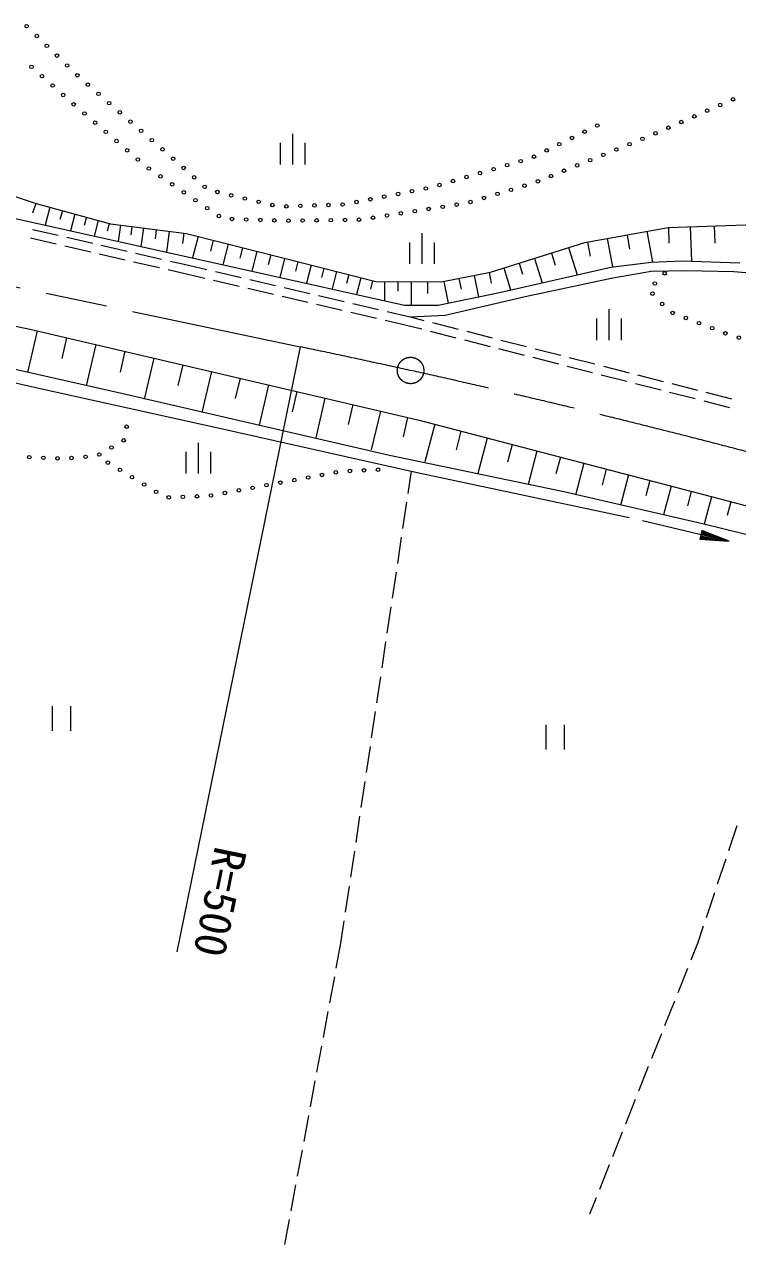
# Model space of a CAD drawing. Units: millimetres, scale not verified. Extents: x 40000 to 680000, y 20000 to 380000.
# Drawn here: x 345630 to 386064, y 248423 to 317609 of the extents above; entities that cross this region are included whole.
import ezdxf
from ezdxf.enums import TextEntityAlignment as Align

# ---------------------------------------------------------------- set-up
doc = ezdxf.new("R2010")
doc.units = ezdxf.units.MM
doc.header["$LTSCALE"] = 1000
doc.linetypes.add('CHAIN', pattern=[18.5, 12, -1.5, 3.5, -1.5])
for name, color, linetype, lineweight in [('M-BMK', 2, 'CHAIN', 13), ('M-STR-HTXT', 7, 'Continuous', 13), ('M-WORK', 1, 'Continuous', 13)]:
    doc.layers.add(name, color=color, linetype=linetype, lineweight=lineweight)
doc.styles.add('ＭＳ ゴシック', font='')
doc.styles.get('ＭＳ ゴシック').set_extended_font_data('MS Gothic')

msp = doc.modelspace()

# ---------------------------------------------------------------- linework, layer by layer
at = {"layer": 'M-BMK'}
msp.add_line((315551, 308982), (361273, 299326), dxfattribs=at)
msp.add_circle((367523, 297987), 750, dxfattribs=at)
msp.add_arc((259622, -190232), 500000, 70.65978, 78.26996, dxfattribs=at)
at = {"layer": 'M-STR-HTXT'}
msp.add_line((361273, 299326), (354278, 265032), dxfattribs=at)
at = {"layer": 'M-WORK'}
for p, q in [((360846, 309660), (360846, 311410)), ((360146, 309660), (360146, 310885)), ((361546, 309660), (361546, 310885)), ((343548, 308385), (346292, 307453)), ((346275, 307459), (346084, 306898)), ((346292, 307453), (350502, 306307)), ((347075, 307240), (346799, 306227)), ((342988, 307075), (367178, 301694)), ((347784, 307047), (347646, 306540)), ((348493, 306854), (348235, 305908)), ((349155, 306674), (349026, 306201)), ((346090, 305988), (347551, 305651)), ((349818, 306493), (349577, 305609)), ((350437, 306325), (350316, 305883)), ((350502, 306307), (354817, 305748)), ((351071, 306233), (350950, 305304)), ((351722, 306149), (351661, 305684)), ((352373, 306065), (352237, 305017)), ((353106, 305970), (353038, 305446)), ((353839, 305875), (353686, 304695)), ((377409, 305242), (382124, 306094)), ((380925, 305877), (381240, 304135)), ((382124, 306094), (387799, 306281)), ((382145, 306095), (382174, 305210)), ((383384, 306136), (383448, 304192)), ((384744, 306180), (384776, 305208)), ((345977, 305501), (347439, 305164)), ((348038, 305539), (349500, 305202)), ((354664, 305768), (354588, 305178)), ((354817, 305748), (360199, 304389)), ((355475, 305581), (355167, 304366)), ((356326, 305366), (356172, 304758)), ((357177, 305151), (356882, 303984)), ((367486, 304025), (367486, 305250)), ((368186, 304025), (368186, 305775)), ((368886, 304025), (368886, 305250)), ((372054, 303563), (377409, 305242)), ((377562, 305269), (377705, 304476)), ((378672, 305470), (378963, 303861)), ((379798, 305674), (379944, 304869)), ((347926, 305051), (349388, 304714)), ((349875, 304602), (351337, 304265)), ((349987, 305089), (351449, 304752)), ((351936, 304640), (353398, 304303)), ((357994, 304944), (357846, 304361)), ((358810, 304737), (358527, 303618)), ((359594, 304539), (359452, 303979)), ((375513, 304647), (375729, 303956)), ((376481, 304951), (376963, 303413)), ((351824, 304153), (353286, 303816)), ((353885, 304191), (354679, 304008)), ((354679, 304008), (355973, 303706)), ((360377, 304341), (360105, 303267)), ((360199, 304389), (365554, 303030)), ((361128, 304150), (360993, 303614)), ((361880, 303960), (361619, 302930)), ((362601, 303778), (362471, 303263)), ((372573, 302413), (378887, 303851)), ((372803, 303798), (373193, 302554)), ((373674, 304071), (373869, 303449)), ((374545, 304344), (374978, 302961)), ((378887, 303851), (381164, 304131)), ((381164, 304131), (382923, 304211)), ((382923, 304211), (386199, 304091)), ((332332, 303147), (345866, 300350)), ((353773, 303704), (354567, 303521)), ((354567, 303521), (355858, 303220)), ((356345, 303107), (357806, 302766)), ((356460, 303593), (357921, 303253)), ((358408, 303139), (359869, 302799)), ((363322, 303595), (363072, 302607)), ((364014, 303420), (363889, 302926)), ((364706, 303245), (364466, 302297)), ((365369, 303077), (365249, 302603)), ((369257, 303004), (372054, 303563)), ((370267, 303206), (370389, 302593)), ((371124, 303377), (371367, 302163)), ((371974, 303547), (372095, 302940)), ((374014, 302180), (378987, 303245)), ((378987, 303245), (381172, 303618)), ((381172, 303618), (383143, 303654)), ((383143, 303654), (385860, 303601)), ((385860, 303601), (390123, 303210)), ((358293, 302653), (359753, 302313)), ((360356, 302686), (361817, 302346)), ((365554, 303030), (369257, 303004)), ((366048, 303027), (366040, 301947)), ((366804, 303021), (366800, 302481)), ((367560, 303016), (367551, 301694)), ((368486, 303009), (368481, 302348)), ((369096, 301694), (372573, 302413)), ((369409, 303034), (369654, 301809)), ((360240, 302199), (361701, 301859)), ((362188, 301746), (363649, 301406)), ((362304, 302232), (363765, 301892)), ((364252, 301779), (365713, 301439)), ((367178, 301694), (369096, 301694)), ((369485, 301114), (374014, 302180)), ((364136, 301292), (365597, 300952)), ((366200, 301325), (367494, 301024)), ((367494, 301024), (369485, 301114)), ((367494, 301024), (368282, 300823)), ((378776, 299709), (378776, 301459)), ((345866, 300350), (368004, 295168)), ((366084, 300839), (367375, 300538)), ((367375, 300538), (368157, 300339)), ((368767, 300700), (370220, 300329)), ((378076, 299709), (378076, 300934)), ((379476, 299709), (379476, 300934)), ((351142, 296675), (337057, 299856)), ((346362, 300234), (345807, 297864)), ((348021, 299846), (347744, 298660)), ((368641, 300216), (370095, 299845)), ((370579, 299722), (372033, 299351)), ((370705, 300206), (372158, 299835)), ((372643, 299712), (374097, 299342)), ((349681, 299457), (349130, 297107)), ((351326, 299072), (351051, 297897)), ((372517, 299228), (373971, 298858)), ((374581, 299218), (376035, 298848)), ((352971, 298687), (352426, 296356)), ((354603, 298305), (354330, 297140)), ((374455, 298734), (375909, 298364)), ((376393, 298240), (377847, 297870)), ((376519, 298724), (377973, 298354)), ((378457, 298230), (379911, 297860)), ((341539, 298106), (346957, 296863)), ((356235, 297923), (355694, 295612)), ((357853, 297544), (357582, 296389)), ((378331, 297746), (379785, 297376)), ((380395, 297737), (381849, 297366)), ((346957, 296863), (356868, 294679)), ((359471, 297166), (358936, 294879)), ((380270, 297253), (381723, 296882)), ((382333, 297243), (383787, 296872)), ((366327, 293158), (351142, 296675)), ((361071, 296791), (360804, 295648)), ((362672, 296417), (362146, 294172)), ((382208, 296759), (383661, 296388)), ((384146, 296265), (385599, 295895)), ((384271, 296749), (385725, 296379)), ((364243, 296049), (363980, 294927)), ((365814, 295681), (365298, 293478)), ((367356, 295320), (367098, 294219)), ((368004, 295168), (385867, 290493)), ((368892, 294936), (368336, 292809)), ((356868, 294679), (367897, 292201)), ((370381, 294546), (370103, 293483)), ((371870, 294157), (371344, 292146)), ((354796, 292139), (354796, 293364)), ((355496, 292139), (355496, 293889)), ((356196, 292139), (356196, 293364)), ((373277, 293788), (373014, 292783)), ((374684, 293420), (374187, 291518)), ((376211, 291107), (366327, 293158)), ((376016, 293071), (375767, 292120)), ((377347, 292723), (376874, 290914)), ((367558, 292278), (367368, 291007)), ((367897, 292201), (379912, 289644)), ((378614, 292391), (378377, 291487)), ((379880, 292060), (379430, 290339)), ((381085, 291745), (380860, 290884)), ((382290, 291429), (381861, 289792)), ((384070, 289295), (376211, 291107)), ((383436, 291129), (383222, 290311)), ((384582, 290829), (384174, 289270)), ((367294, 290513), (367072, 289029)), ((385674, 290544), (385470, 289764)), ((385867, 290493), (402211, 286057)), ((380666, 289471), (385580, 288299)), ((390783, 287644), (384070, 289295)), ((366998, 288535), (366776, 287051)), ((384041, 288918), (383925, 288417)), ((383950, 288521), (384616, 288368)), ((383961, 288570), (384937, 288345)), ((383972, 288619), (385258, 288322)), ((383995, 288716), (385281, 288419)), ((384006, 288765), (384982, 288540)), ((384017, 288814), (384683, 288660)), ((384028, 288862), (384384, 288780)), ((384040, 288911), (384086, 288901)), ((385580, 288299), (384041, 288918)), ((383925, 288417), (385580, 288299)), ((383927, 288424), (383973, 288413)), ((383938, 288473), (384295, 288391)), ((366703, 286557), (366481, 285073)), ((366407, 284579), (366185, 283095)), ((366111, 282601), (365890, 281117)), ((365816, 280623), (365594, 279139)), ((347206, 278953), (347206, 277553)), ((348256, 277553), (348256, 278953)), ((365520, 278645), (365298, 277161)), ((375192, 277897), (375192, 276497)), ((376242, 276497), (376242, 277897)), ((365224, 276667), (365003, 275183)), ((364929, 274689), (364707, 273205)), ((364633, 272711), (364412, 271227)), ((385568, 270766), (386045, 272187)), ((364338, 270733), (364116, 269249)), ((384931, 268870), (385409, 270292)), ((364042, 268755), (363820, 267271)), ((384295, 266974), (384772, 268396)), ((363746, 266777), (363557, 265506)), ((383802, 265506), (384135, 266500)), ((363557, 265506), (363294, 264092)), ((383428, 264569), (383802, 265506)), ((363202, 263601), (362928, 262126)), ((382688, 262711), (383243, 264104)), ((381948, 260853), (382503, 262246)), ((362837, 261635), (362562, 260160)), ((381208, 258995), (381763, 260389)), ((362471, 259668), (362197, 258194)), ((380467, 257137), (381022, 258531)), ((362105, 257702), (361831, 256227)), ((379727, 255279), (380282, 256673)), ((361740, 255736), (361465, 254261)), ((378987, 253421), (379542, 254815)), ((361374, 253769), (361100, 252295)), ((378246, 251563), (378802, 252957)), ((361008, 251803), (360734, 250328)), ((377688, 250161), (378061, 251099)), ((360643, 249837), (360380, 248423))]:
    msp.add_line(p, q, dxfattribs=at)
for centre in [(345757, 317509), (346331, 316951), (346905, 316394), (347479, 315837), (346032, 315204), (348053, 315279), (348627, 314722), (346630, 314673), (347228, 314141), (349229, 314195), (347826, 313610), (349833, 313671), (385806, 313359), (348427, 313081), (350437, 313146), (351041, 312621), (384340, 312716), (385073, 313037), (349033, 312559), (349639, 312037), (351644, 312096), (382875, 312074), (383608, 312395), (350245, 311515), (352248, 311572), (377392, 311526), (378109, 311880), (381409, 311432), (382142, 311753), (350851, 310993), (352852, 311047), (375957, 310818), (376675, 311172), (379933, 310816), (380674, 311117), (351458, 310471), (352064, 309949), (353456, 310522), (354060, 309998), (373766, 309857), (374522, 310109), (375240, 310464), (377709, 309914), (378450, 310215), (379191, 310516), (352681, 309441), (354659, 309467), (371463, 309178), (372231, 309404), (372998, 309630), (376226, 309313), (376967, 309614), (353342, 308991), (354004, 308541), (355255, 308933), (369161, 308500), (369929, 308726), (370696, 308952), (374743, 308711), (375485, 309012), (354665, 308091), (355850, 308399), (356573, 308108), (357351, 307922), (366031, 307847), (366816, 307998), (367602, 308150), (368387, 308301), (372452, 308000), (373218, 308231), (373984, 308462), (355326, 307641), (355988, 307191), (358129, 307736), (358907, 307550), (359686, 307365), (360475, 307292), (361275, 307319), (362074, 307345), (362874, 307371), (363673, 307397), (364460, 307544), (365245, 307695), (368554, 307145), (369344, 307269), (370135, 307393), (370920, 307538), (371686, 307769), (356649, 306741), (357404, 306576), (358203, 306549), (359003, 306523), (359802, 306496), (360602, 306476), (361402, 306488), (362202, 306499), (363002, 306510), (363802, 306522), (364602, 306533), (365393, 306649), (366183, 306773), (366973, 306897), (367764, 307021), (381931, 303491), (381241, 302339), (381374, 302917), (381788, 301754), (382387, 301248), (383133, 300960), (383880, 300671), (384626, 300383), (385372, 300095), (386132, 299849), (351425, 294800), (351262, 294021), (350569, 293620), (345904, 293068), (346704, 293035), (347503, 293002), (348301, 293027), (349098, 293093), (349877, 293219), (350364, 292764), (351049, 292350), (351734, 291937), (361716, 291917), (362503, 292062), (363290, 292207), (364084, 292289), (364883, 292326), (365682, 292362), (352418, 291523), (357783, 291188), (358570, 291334), (359356, 291480), (360143, 291626), (360930, 291771), (353103, 291109), (353814, 290796), (354613, 290822), (355413, 290848), (356210, 290896), (356997, 291042)]:
    msp.add_circle(centre, 100, dxfattribs=at)

# ---------------------------------------------------------------- texts
at = {"layer": 'M-STR-HTXT', "style": 'ＭＳ ゴシック'}
msp.add_text('R=500', height=1833, rotation=258.471, dxfattribs=at).set_placement((356726, 267846), align=Align.MIDDLE_CENTER)

doc.saveas('drawing.dxf')
